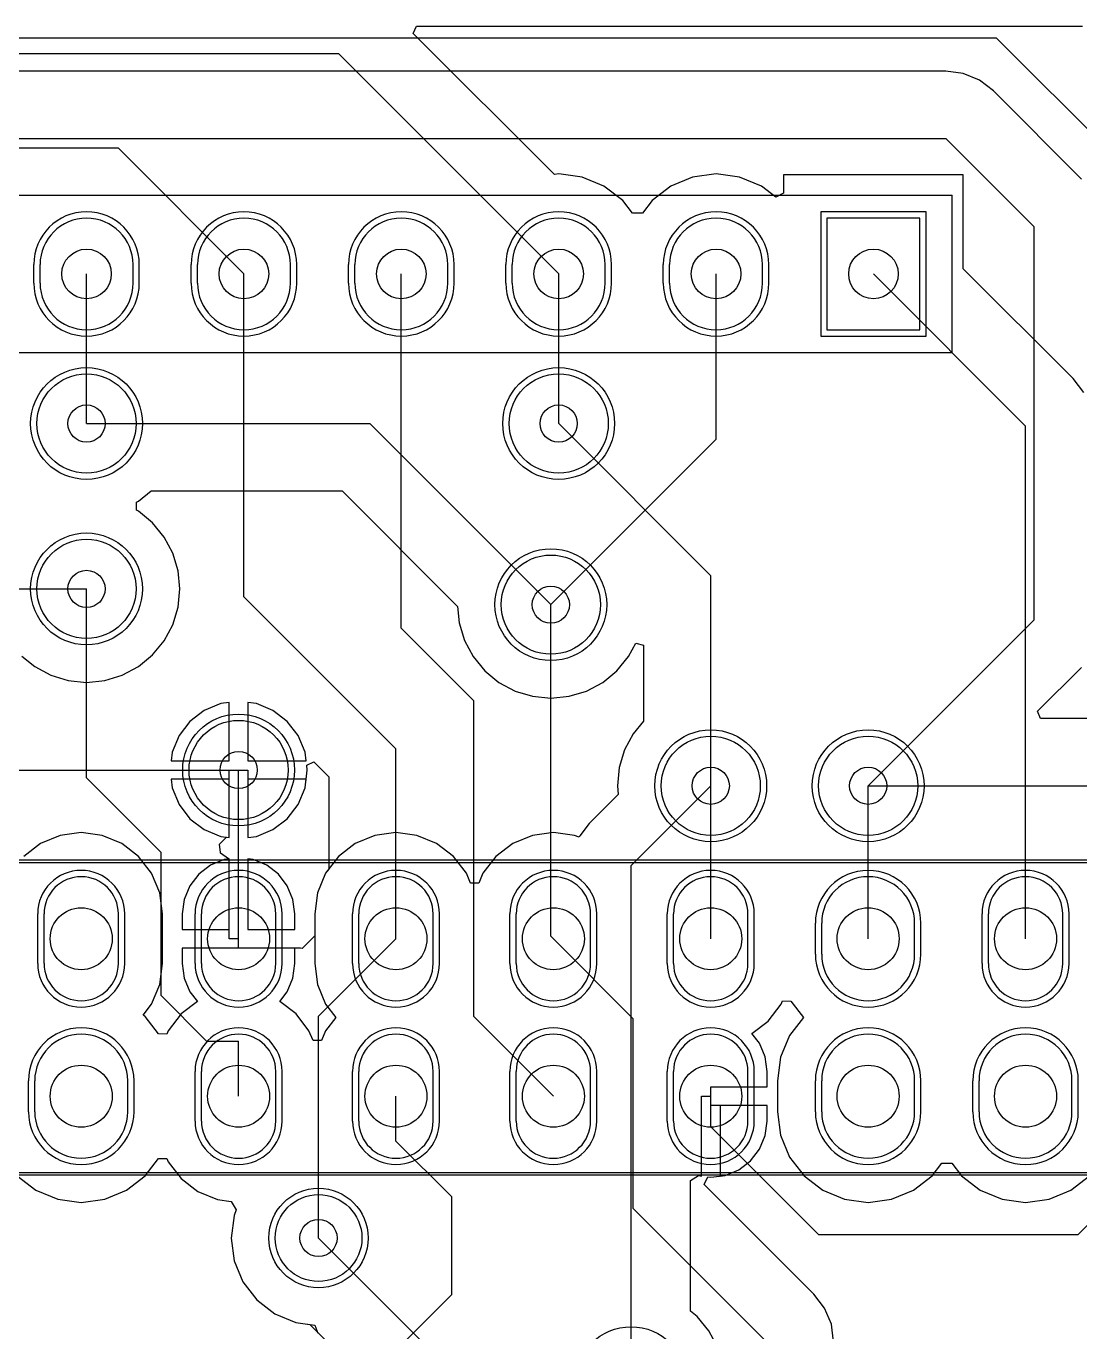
# Model space of a CAD drawing. Header units: millimetres. Extents: x 60.7 to 146.2, y 31.8 to 124.2.
# Drawn here: x 104.18 to 121.19, y 87.08 to 108.14 of the extents above; entities that cross this region are included whole.
import ezdxf

# ---------------------------------------------------------------- set-up
doc = ezdxf.new("R2010")
doc.units = ezdxf.units.MM
for name, color, linetype in [('BottomLayer', 5, 'Continuous'), ('BottomSolder', 6, 'Continuous'), ('Mechanical7', 56, 'Continuous'), ('MultiLayer', 9, 'Continuous'), ('PadHoleLayer', 156, 'Continuous'), ('TopLayer', 1, 'Continuous'), ('TopOverlay', 2, 'Continuous'), ('TopSolder', 216, 'Continuous'), ('ViaHoleLayer', 16, 'Continuous')]:
    doc.layers.add(name, color=color, linetype=linetype)

msp = doc.modelspace()

# ---------------------------------------------------------------- linework, layer by layer
at = {"layer": 'BottomLayer'}
for p, q in [((110.43, 108.019), (110.479, 108.137)), ((110.479, 108.137), (121.228, 108.137)), ((112.706, 105.743), (110.43, 108.019)), ((101.092, 107.696), (109.22, 107.696)), ((109.22, 107.696), (112.776, 104.14)), ((102.108, 106.172), (105.664, 106.172)), ((105.664, 106.172), (107.696, 104.14)), ((112.776, 105.753), (112.706, 105.743)), ((113.155, 105.703), (112.776, 105.753)), ((115.316, 105.753), (114.937, 105.703)), ((115.695, 105.703), (115.316, 105.753)), ((119.306, 105.74), (116.406, 105.74)), ((116.406, 105.74), (116.406, 105.441)), ((119.306, 104.223), (119.306, 105.74)), ((113.507, 105.557), (113.155, 105.703)), ((113.81, 105.324), (113.507, 105.557)), ((114.585, 105.557), (114.282, 105.324)), ((114.937, 105.703), (114.585, 105.557)), ((116.047, 105.557), (115.695, 105.703)), ((116.279, 105.379), (116.047, 105.557)), ((113.966, 105.121), (113.81, 105.324)), ((114.282, 105.324), (114.126, 105.121)), ((116.406, 105.441), (116.279, 105.379)), ((114.126, 105.121), (113.966, 105.121)), ((118.606, 105.04), (117.106, 105.04)), ((117.106, 105.04), (117.106, 103.24)), ((118.606, 103.24), (118.606, 105.04)), ((104.406, 103.99), (104.406, 104.29)), ((105.906, 103.99), (105.906, 104.29)), ((106.946, 103.99), (106.946, 104.29)), ((108.446, 103.99), (108.446, 104.29)), ((109.486, 103.99), (109.486, 104.29)), ((110.986, 103.99), (110.986, 104.29)), ((112.026, 103.99), (112.026, 104.29)), ((113.526, 103.99), (113.526, 104.29)), ((114.566, 103.99), (114.566, 104.29)), ((116.066, 103.99), (116.066, 104.29)), ((105.156, 101.727), (105.156, 104.14)), ((107.696, 98.933), (107.696, 104.14)), ((110.236, 98.425), (110.236, 104.14)), ((112.776, 101.727), (112.776, 104.14)), ((115.316, 101.473), (115.316, 104.14)), ((117.856, 104.14), (120.31, 101.686)), ((121.077, 102.453), (119.306, 104.223)), ((117.106, 103.24), (118.606, 103.24)), ((121.249, 102.228), (121.077, 102.453)), ((120.31, 93.418), (120.31, 101.686)), ((112.649, 98.806), (115.316, 101.473)), ((105.156, 96.012), (105.156, 99.06)), ((107.696, 98.933), (110.15, 96.479)), ((112.649, 93.459), (112.649, 98.806)), ((110.236, 98.425), (111.404, 97.257)), ((111.404, 92.164), (111.404, 97.257)), ((110.15, 93.418), (110.15, 96.479)), ((108.709, 96.216), (108.823, 96.272)), ((108.823, 96.272), (109.066, 96.03)), ((107.46, 95.049), (107.46, 96.139)), ((107.46, 96.139), (107.76, 96.139)), ((107.61, 93.418), (107.61, 96.139)), ((107.76, 96.139), (107.76, 95.049)), ((108.682, 95.852), (108.719, 96.139)), ((108.719, 96.139), (108.709, 96.216)), ((105.156, 96.012), (106.36, 94.808)), ((108.571, 95.584), (108.682, 95.852)), ((109.066, 96.03), (109.066, 94.54)), ((115.23, 93.418), (115.23, 95.885)), ((117.77, 93.418), (117.77, 95.885)), ((108.395, 95.354), (108.571, 95.584)), ((108.165, 95.178), (108.395, 95.354)), ((107.3, 94.945), (107.414, 95.055)), ((107.414, 95.055), (107.46, 95.049)), ((107.76, 95.049), (107.897, 95.067)), ((107.897, 95.067), (108.165, 95.178)), ((106.36, 92.5), (106.36, 94.808)), ((107.318, 94.808), (107.3, 94.945)), ((107.318, 94.798), (107.318, 94.808)), ((107.445, 94.704), (107.318, 94.798)), ((107.46, 94.706), (107.445, 94.704)), ((107.46, 93.418), (107.46, 94.706)), ((107.845, 94.695), (107.76, 94.706)), ((107.76, 94.706), (107.76, 93.568)), ((108.064, 94.604), (107.845, 94.695)), ((108.252, 94.46), (108.064, 94.604)), ((108.396, 94.272), (108.252, 94.46)), ((109.014, 94.474), (108.883, 94.157)), ((109.066, 94.54), (109.014, 94.474)), ((108.487, 94.053), (108.396, 94.272)), ((108.883, 94.157), (108.839, 93.818)), ((108.518, 93.818), (108.487, 94.053)), ((104.47, 93.018), (104.47, 93.818)), ((105.67, 93.018), (105.67, 93.818)), ((107.01, 93.018), (107.01, 93.818)), ((108.21, 93.018), (108.21, 93.818)), ((108.518, 93.568), (108.518, 93.818)), ((108.839, 93.818), (108.839, 93.462)), ((109.55, 93.018), (109.55, 93.818)), ((110.75, 93.018), (110.75, 93.818)), ((112.09, 93.018), (112.09, 93.818)), ((113.29, 93.018), (113.29, 93.818)), ((114.63, 93.018), (114.63, 93.818)), ((115.83, 93.018), (115.83, 93.818)), ((119.71, 93.018), (119.71, 93.818)), ((120.91, 93.018), (120.91, 93.818)), ((107.76, 93.568), (108.518, 93.568)), ((117.02, 93.168), (117.02, 93.668)), ((118.52, 93.168), (118.52, 93.668)), ((107.61, 93.418), (107.46, 93.418)), ((107.61, 93.268), (107.61, 93.418)), ((108.839, 93.462), (108.635, 93.258)), ((108.9, 92.168), (110.15, 93.418)), ((112.649, 93.459), (112.69, 93.418)), ((112.69, 93.418), (113.98, 92.128)), ((108.611, 93.268), (107.61, 93.268)), ((108.635, 93.258), (108.611, 93.268)), ((106.36, 92.5), (107.092, 91.768)), ((116.157, 92.091), (116.366, 92.362)), ((116.366, 92.362), (116.388, 92.416)), ((116.388, 92.416), (116.523, 92.411)), ((116.523, 92.411), (116.725, 92.148)), ((108.9, 88.591), (108.9, 92.168)), ((111.404, 92.164), (112.69, 90.878)), ((113.98, 89.068), (113.98, 92.128)), ((115.895, 91.89), (116.157, 92.091)), ((116.725, 92.148), (116.503, 91.859)), ((116.016, 91.732), (115.895, 91.89)), ((116.503, 91.859), (116.357, 91.507)), ((107.092, 91.768), (107.61, 91.768)), ((107.61, 90.878), (107.61, 91.768)), ((116.107, 91.513), (116.016, 91.732)), ((116.138, 91.278), (116.107, 91.513)), ((116.357, 91.507), (116.307, 91.128)), ((107.01, 90.478), (107.01, 91.278)), ((108.21, 90.478), (108.21, 91.278)), ((109.55, 90.478), (109.55, 91.278)), ((110.75, 90.478), (110.75, 91.278)), ((112.09, 90.478), (112.09, 91.278)), ((113.29, 90.478), (113.29, 91.278)), ((114.63, 90.478), (114.63, 91.278)), ((115.83, 90.478), (115.83, 91.278)), ((116.138, 91.028), (116.138, 91.278)), ((104.32, 90.628), (104.32, 91.128)), ((105.82, 90.628), (105.82, 91.128)), ((115.23, 90.728), (115.23, 91.028)), ((115.23, 91.028), (116.138, 91.028)), ((116.307, 91.128), (116.307, 90.628)), ((117.02, 90.628), (117.02, 91.128)), ((118.52, 90.628), (118.52, 91.128)), ((119.56, 90.628), (119.56, 91.128)), ((121.06, 90.628), (121.06, 91.128)), ((110.15, 90.154), (110.15, 90.878)), ((115.23, 90.383), (115.23, 90.878)), ((116.138, 90.728), (115.23, 90.728)), ((116.138, 90.478), (116.138, 90.728)), ((116.307, 90.628), (116.357, 90.249)), ((115.23, 90.383), (116.967, 88.646)), ((116.107, 90.243), (116.138, 90.478)), ((110.15, 90.154), (111.049, 89.256)), ((116.016, 90.024), (116.107, 90.243)), ((116.357, 90.249), (116.503, 89.897)), ((121.158, 88.646), (122.85, 90.338)), ((115.872, 89.836), (116.016, 90.024)), ((106.104, 89.594), (106.317, 89.871)), ((106.317, 89.871), (106.452, 89.876)), ((106.452, 89.876), (106.474, 89.822)), ((106.474, 89.822), (106.683, 89.551)), ((115.684, 89.692), (115.872, 89.836)), ((116.503, 89.897), (116.736, 89.594)), ((118.804, 89.594), (118.96, 89.797)), ((118.96, 89.797), (119.12, 89.797)), ((119.12, 89.797), (119.276, 89.594)), ((104.036, 89.594), (104.339, 89.361)), ((105.801, 89.361), (106.104, 89.594)), ((106.683, 89.551), (106.954, 89.342)), ((115.125, 89.456), (115.184, 89.576)), ((115.184, 89.576), (115.23, 89.57)), ((115.23, 89.57), (115.465, 89.601)), ((115.465, 89.601), (115.684, 89.692)), ((116.736, 89.594), (117.039, 89.361)), ((118.501, 89.361), (118.804, 89.594)), ((119.276, 89.594), (119.579, 89.361)), ((121.041, 89.361), (121.344, 89.594)), ((104.339, 89.361), (104.691, 89.215)), ((105.449, 89.215), (105.801, 89.361)), ((106.954, 89.342), (107.271, 89.211)), ((116.895, 87.686), (115.125, 89.456)), ((117.039, 89.361), (117.391, 89.215)), ((118.149, 89.215), (118.501, 89.361)), ((119.579, 89.361), (119.931, 89.215)), ((120.689, 89.215), (121.041, 89.361)), ((104.691, 89.215), (105.07, 89.165)), ((105.07, 89.165), (105.449, 89.215)), ((107.271, 89.211), (107.492, 89.182)), ((107.492, 89.182), (107.572, 89.044)), ((111.049, 87.681), (111.049, 89.256)), ((117.391, 89.215), (117.77, 89.165)), ((117.77, 89.165), (118.149, 89.215)), ((119.931, 89.215), (120.31, 89.165)), ((120.31, 89.165), (120.689, 89.215)), ((107.536, 88.956), (107.488, 88.591)), ((107.572, 89.044), (107.536, 88.956)), ((113.98, 89.068), (116.129, 86.919)), ((107.488, 88.591), (107.536, 88.225)), ((116.967, 88.646), (121.158, 88.646)), ((107.536, 88.225), (107.677, 87.885)), ((107.677, 87.885), (107.902, 87.592)), ((109.068, 85.7), (111.049, 87.681)), ((117.068, 87.461), (116.895, 87.686)), ((107.902, 87.592), (108.194, 87.368)), ((117.176, 87.199), (117.068, 87.461)), ((108.194, 87.368), (108.535, 87.227)), ((108.535, 87.227), (108.841, 87.186)), ((117.213, 86.919), (117.176, 87.199)), ((108.841, 87.186), (108.889, 87.054))]:
    msp.add_line(p, q, dxfattribs=at)
for centre, radius in [((105.156, 101.727), 0.8), ((112.776, 101.727), 0.8), ((105.156, 99.06), 0.8), ((112.649, 98.806), 0.8), ((107.61, 96.139), 0.8), ((115.23, 95.885), 0.8), ((117.77, 95.885), 0.8), ((108.9, 88.591), 0.7)]:
    msp.add_circle(centre, radius, dxfattribs=at)
for centre, radius, start, end in [((105.156, 104.29), 0.75, 0, 180), ((107.696, 104.29), 0.75, 0, 180), ((110.236, 104.29), 0.75, 0, 180), ((112.776, 104.29), 0.75, 0, 180), ((115.316, 104.29), 0.75, 0, 180), ((105.156, 103.99), 0.75, 180, 0), ((107.696, 103.99), 0.75, 180, 0), ((110.236, 103.99), 0.75, 180, 0), ((112.776, 103.99), 0.75, 180, 0), ((115.316, 103.99), 0.75, 180, 0), ((105.07, 93.818), 0.6, 0, 180), ((107.61, 93.818), 0.6, 0, 180), ((110.15, 93.818), 0.6, 0, 180), ((112.69, 93.818), 0.6, 0, 180), ((115.23, 93.818), 0.6, 0, 180), ((117.77, 93.668), 0.75, 0, 180), ((120.31, 93.818), 0.6, 0, 180), ((117.77, 93.168), 0.75, 180, 0), ((105.07, 93.018), 0.6, 180, 0), ((107.61, 93.018), 0.6, 180, 0), ((110.15, 93.018), 0.6, 180, 0), ((112.69, 93.018), 0.6, 180, 0), ((115.23, 93.018), 0.6, 180, 0), ((120.31, 93.018), 0.6, 180, 0), ((105.07, 91.128), 0.75, 0, 180), ((107.61, 91.278), 0.6, 0, 180), ((110.15, 91.278), 0.6, 0, 180), ((112.69, 91.278), 0.6, 0, 180), ((115.23, 91.278), 0.6, 0, 180), ((117.77, 91.128), 0.75, 0, 180), ((120.31, 91.128), 0.75, 0, 180), ((105.07, 90.628), 0.75, 180, 0), ((117.77, 90.628), 0.75, 180, 0), ((120.31, 90.628), 0.75, 180, 0), ((107.61, 90.478), 0.6, 180, 0), ((110.15, 90.478), 0.6, 180, 0), ((112.69, 90.478), 0.6, 180, 0), ((115.23, 90.478), 0.6, 180, 0)]:
    msp.add_arc(centre, radius, start, end, dxfattribs=at)
at = {"layer": 'BottomSolder'}
for p, q in [((118.708, 105.142), (117.004, 105.142)), ((117.004, 105.142), (117.004, 103.138)), ((118.708, 103.138), (118.708, 105.142)), ((104.304, 103.99), (104.304, 104.29)), ((106.008, 103.99), (106.008, 104.29)), ((106.844, 103.99), (106.844, 104.29)), ((108.548, 103.99), (108.548, 104.29)), ((109.384, 103.99), (109.384, 104.29)), ((111.088, 103.99), (111.088, 104.29)), ((111.924, 103.99), (111.924, 104.29)), ((113.628, 103.99), (113.628, 104.29)), ((114.464, 103.99), (114.464, 104.29)), ((116.168, 103.99), (116.168, 104.29)), ((117.004, 103.138), (118.708, 103.138)), ((104.368, 93.018), (104.368, 93.818)), ((105.772, 93.018), (105.772, 93.818)), ((106.908, 93.018), (106.908, 93.818)), ((108.312, 93.018), (108.312, 93.818)), ((109.448, 93.018), (109.448, 93.818)), ((110.852, 93.018), (110.852, 93.818)), ((111.988, 93.018), (111.988, 93.818)), ((113.392, 93.018), (113.392, 93.818)), ((114.528, 93.018), (114.528, 93.818)), ((115.932, 93.018), (115.932, 93.818)), ((119.608, 93.018), (119.608, 93.818)), ((121.012, 93.018), (121.012, 93.818)), ((116.918, 93.168), (116.918, 93.668)), ((118.622, 93.168), (118.622, 93.668)), ((106.908, 90.478), (106.908, 91.278)), ((108.312, 90.478), (108.312, 91.278)), ((109.448, 90.478), (109.448, 91.278)), ((110.852, 90.478), (110.852, 91.278)), ((111.988, 90.478), (111.988, 91.278)), ((113.392, 90.478), (113.392, 91.278)), ((114.528, 90.478), (114.528, 91.278)), ((115.932, 90.478), (115.932, 91.278)), ((104.218, 90.628), (104.218, 91.128)), ((105.922, 90.628), (105.922, 91.128)), ((116.918, 90.628), (116.918, 91.128)), ((118.622, 90.628), (118.622, 91.128)), ((119.458, 90.628), (119.458, 91.128)), ((121.162, 90.628), (121.162, 91.128))]:
    msp.add_line(p, q, dxfattribs=at)
for centre, radius in [((105.156, 101.727), 0.902), ((112.776, 101.727), 0.902), ((105.156, 99.06), 0.902), ((112.649, 98.806), 0.902), ((107.61, 96.139), 0.902), ((115.23, 95.885), 0.902), ((117.77, 95.885), 0.902), ((108.9, 88.591), 0.802), ((113.944, 86.258), 0.902)]:
    msp.add_circle(centre, radius, dxfattribs=at)
for centre, radius, start, end in [((105.156, 104.29), 0.852, 0, 180), ((107.696, 104.29), 0.852, 0, 180), ((110.236, 104.29), 0.852, 0, 180), ((112.776, 104.29), 0.852, 0, 180), ((115.316, 104.29), 0.852, 0, 180), ((105.156, 103.99), 0.852, 180, 0), ((107.696, 103.99), 0.852, 180, 0), ((110.236, 103.99), 0.852, 180, 0), ((112.776, 103.99), 0.852, 180, 0), ((115.316, 103.99), 0.852, 180, 0), ((105.07, 93.818), 0.702, 0, 180), ((107.61, 93.818), 0.702, 0, 180), ((110.15, 93.818), 0.702, 0, 180), ((112.69, 93.818), 0.702, 0, 180), ((115.23, 93.818), 0.702, 0, 180), ((117.77, 93.668), 0.852, 0, 180), ((120.31, 93.818), 0.702, 0, 180), ((117.77, 93.168), 0.852, 180, 0), ((105.07, 93.018), 0.702, 180, 0), ((107.61, 93.018), 0.702, 180, 0), ((110.15, 93.018), 0.702, 180, 0), ((112.69, 93.018), 0.702, 180, 0), ((115.23, 93.018), 0.702, 180, 0), ((120.31, 93.018), 0.702, 180, 0), ((105.07, 91.128), 0.852, 0, 180), ((107.61, 91.278), 0.702, 0, 180), ((110.15, 91.278), 0.702, 0, 180), ((112.69, 91.278), 0.702, 0, 180), ((115.23, 91.278), 0.702, 0, 180), ((117.77, 91.128), 0.852, 0, 180), ((120.31, 91.128), 0.852, 0, 180), ((105.07, 90.628), 0.852, 180, 0), ((117.77, 90.628), 0.852, 180, 0), ((120.31, 90.628), 0.852, 180, 0), ((107.61, 90.478), 0.702, 180, 0), ((110.15, 90.478), 0.702, 180, 0), ((112.69, 90.478), 0.702, 180, 0), ((115.23, 90.478), 0.702, 180, 0)]:
    msp.add_arc(centre, radius, start, end, dxfattribs=at)
at = {"layer": 'Mechanical7'}
for p, q in [((88.61, 94.648), (139.31, 94.648)), ((88.61, 89.648), (139.31, 89.648))]:
    msp.add_line(p, q, dxfattribs=at)
at = {"layer": 'MultiLayer'}
for p, q in [((118.606, 105.04), (117.106, 105.04)), ((117.106, 105.04), (117.106, 103.24)), ((118.606, 103.24), (118.606, 105.04)), ((104.406, 103.99), (104.406, 104.29)), ((105.906, 103.99), (105.906, 104.29)), ((106.946, 103.99), (106.946, 104.29)), ((108.446, 103.99), (108.446, 104.29)), ((109.486, 103.99), (109.486, 104.29)), ((110.986, 103.99), (110.986, 104.29)), ((112.026, 103.99), (112.026, 104.29)), ((113.526, 103.99), (113.526, 104.29)), ((114.566, 103.99), (114.566, 104.29)), ((116.066, 103.99), (116.066, 104.29)), ((117.106, 103.24), (118.606, 103.24)), ((104.47, 93.018), (104.47, 93.818)), ((105.67, 93.018), (105.67, 93.818)), ((107.01, 93.018), (107.01, 93.818)), ((108.21, 93.018), (108.21, 93.818)), ((109.55, 93.018), (109.55, 93.818)), ((110.75, 93.018), (110.75, 93.818)), ((112.09, 93.018), (112.09, 93.818)), ((113.29, 93.018), (113.29, 93.818)), ((114.63, 93.018), (114.63, 93.818)), ((115.83, 93.018), (115.83, 93.818)), ((119.71, 93.018), (119.71, 93.818)), ((120.91, 93.018), (120.91, 93.818)), ((117.02, 93.168), (117.02, 93.668)), ((118.52, 93.168), (118.52, 93.668)), ((107.01, 90.478), (107.01, 91.278)), ((108.21, 90.478), (108.21, 91.278)), ((109.55, 90.478), (109.55, 91.278)), ((110.75, 90.478), (110.75, 91.278)), ((112.09, 90.478), (112.09, 91.278)), ((113.29, 90.478), (113.29, 91.278)), ((114.63, 90.478), (114.63, 91.278)), ((115.83, 90.478), (115.83, 91.278)), ((104.32, 90.628), (104.32, 91.128)), ((105.82, 90.628), (105.82, 91.128)), ((117.02, 90.628), (117.02, 91.128)), ((118.52, 90.628), (118.52, 91.128)), ((119.56, 90.628), (119.56, 91.128)), ((121.06, 90.628), (121.06, 91.128))]:
    msp.add_line(p, q, dxfattribs=at)
for centre, radius in [((105.156, 101.727), 0.8), ((112.776, 101.727), 0.8), ((105.156, 99.06), 0.8), ((112.649, 98.806), 0.8), ((107.61, 96.139), 0.8), ((115.23, 95.885), 0.8), ((117.77, 95.885), 0.8), ((108.9, 88.591), 0.7)]:
    msp.add_circle(centre, radius, dxfattribs=at)
for centre, radius, start, end in [((105.156, 104.29), 0.75, 0, 180), ((107.696, 104.29), 0.75, 0, 180), ((110.236, 104.29), 0.75, 0, 180), ((112.776, 104.29), 0.75, 0, 180), ((115.316, 104.29), 0.75, 0, 180), ((105.156, 103.99), 0.75, 180, 0), ((107.696, 103.99), 0.75, 180, 0), ((110.236, 103.99), 0.75, 180, 0), ((112.776, 103.99), 0.75, 180, 0), ((115.316, 103.99), 0.75, 180, 0), ((105.07, 93.818), 0.6, 0, 180), ((107.61, 93.818), 0.6, 0, 180), ((110.15, 93.818), 0.6, 0, 180), ((112.69, 93.818), 0.6, 0, 180), ((115.23, 93.818), 0.6, 0, 180), ((117.77, 93.668), 0.75, 0, 180), ((120.31, 93.818), 0.6, 0, 180), ((117.77, 93.168), 0.75, 180, 0), ((105.07, 93.018), 0.6, 180, 0), ((107.61, 93.018), 0.6, 180, 0), ((110.15, 93.018), 0.6, 180, 0), ((112.69, 93.018), 0.6, 180, 0), ((115.23, 93.018), 0.6, 180, 0), ((120.31, 93.018), 0.6, 180, 0), ((105.07, 91.128), 0.75, 0, 180), ((107.61, 91.278), 0.6, 0, 180), ((110.15, 91.278), 0.6, 0, 180), ((112.69, 91.278), 0.6, 0, 180), ((115.23, 91.278), 0.6, 0, 180), ((117.77, 91.128), 0.75, 0, 180), ((120.31, 91.128), 0.75, 0, 180), ((105.07, 90.628), 0.75, 180, 0), ((117.77, 90.628), 0.75, 180, 0), ((120.31, 90.628), 0.75, 180, 0), ((107.61, 90.478), 0.6, 180, 0), ((110.15, 90.478), 0.6, 180, 0), ((112.69, 90.478), 0.6, 180, 0), ((115.23, 90.478), 0.6, 180, 0)]:
    msp.add_arc(centre, radius, start, end, dxfattribs=at)
at = {"layer": 'PadHoleLayer'}
for centre, radius in [((105.156, 104.14), 0.4), ((107.696, 104.14), 0.4), ((110.236, 104.14), 0.4), ((112.776, 104.14), 0.4), ((115.316, 104.14), 0.4), ((117.856, 104.14), 0.4), ((105.07, 93.418), 0.5), ((107.61, 93.418), 0.5), ((110.15, 93.418), 0.5), ((112.69, 93.418), 0.5), ((115.23, 93.418), 0.5), ((117.77, 93.418), 0.5), ((120.31, 93.418), 0.5), ((105.07, 90.878), 0.5), ((107.61, 90.878), 0.5), ((110.15, 90.878), 0.5), ((112.69, 90.878), 0.5), ((115.23, 90.878), 0.5), ((117.77, 90.878), 0.5), ((120.31, 90.878), 0.5)]:
    msp.add_circle(centre, radius, dxfattribs=at)
at = {"layer": 'TopLayer'}
for p, q in [((87.427, 107.95), (119.837, 107.95)), ((119.837, 107.95), (123.952, 103.835)), ((119.024, 107.409), (88.508, 107.409)), ((119.305, 107.372), (119.024, 107.409)), ((119.567, 107.263), (119.305, 107.372)), ((119.791, 107.091), (119.567, 107.263)), ((121.213, 105.669), (119.791, 107.091)), ((85.496, 106.324), (119.024, 106.324)), ((119.024, 106.324), (120.447, 104.902)), ((118.606, 105.04), (117.106, 105.04)), ((117.106, 105.04), (117.106, 103.24)), ((118.606, 103.24), (118.606, 105.04)), ((120.447, 98.562), (120.447, 104.902)), ((104.406, 103.99), (104.406, 104.29)), ((105.906, 103.99), (105.906, 104.29)), ((106.946, 103.99), (106.946, 104.29)), ((108.446, 103.99), (108.446, 104.29)), ((109.486, 103.99), (109.486, 104.29)), ((110.986, 103.99), (110.986, 104.29)), ((112.026, 103.99), (112.026, 104.29)), ((113.526, 103.99), (113.526, 104.29)), ((114.566, 103.99), (114.566, 104.29)), ((116.066, 103.99), (116.066, 104.29)), ((117.106, 103.24), (118.606, 103.24)), ((105.156, 101.727), (109.728, 101.727)), ((109.728, 101.727), (112.649, 98.806)), ((112.776, 101.727), (115.23, 99.273)), ((105.962, 100.457), (105.993, 100.474)), ((105.962, 100.33), (105.962, 100.457)), ((105.993, 100.474), (106.199, 100.643)), ((106.199, 100.643), (109.279, 100.643)), ((109.279, 100.643), (111.145, 98.777)), ((105.993, 100.313), (105.962, 100.33)), ((106.222, 100.126), (105.993, 100.313)), ((106.409, 99.897), (106.222, 100.126)), ((106.549, 99.637), (106.409, 99.897)), ((106.634, 99.354), (106.549, 99.637)), ((106.663, 99.06), (106.634, 99.354)), ((115.23, 95.885), (115.23, 99.273)), ((92.71, 99.06), (105.156, 99.06)), ((106.634, 98.766), (106.663, 99.06)), ((111.145, 98.777), (111.171, 98.512)), ((106.549, 98.483), (106.634, 98.766)), ((117.77, 95.885), (120.447, 98.562)), ((106.409, 98.223), (106.549, 98.483)), ((111.171, 98.512), (111.256, 98.229)), ((106.222, 97.994), (106.409, 98.223)), ((111.256, 98.229), (111.396, 97.969)), ((113.902, 97.969), (114.019, 98.187)), ((114.019, 98.187), (114.146, 98.155)), ((114.146, 98.155), (114.146, 96.928)), ((104.113, 97.976), (104.319, 97.807)), ((105.993, 97.807), (106.222, 97.994)), ((111.396, 97.969), (111.583, 97.74)), ((113.715, 97.74), (113.902, 97.969)), ((104.319, 97.807), (104.579, 97.667)), ((105.733, 97.667), (105.993, 97.807)), ((111.583, 97.74), (111.812, 97.553)), ((113.486, 97.553), (113.715, 97.74)), ((120.505, 97.087), (121.213, 97.795)), ((104.579, 97.667), (104.862, 97.582)), ((104.862, 97.582), (105.156, 97.553)), ((105.156, 97.553), (105.45, 97.582)), ((105.45, 97.582), (105.733, 97.667)), ((111.812, 97.553), (112.072, 97.413)), ((113.226, 97.413), (113.486, 97.553)), ((112.072, 97.413), (112.355, 97.328)), ((112.355, 97.328), (112.649, 97.299)), ((112.649, 97.299), (112.943, 97.328)), ((112.943, 97.328), (113.226, 97.413)), ((107.055, 97.1), (106.825, 96.924)), ((107.323, 97.211), (107.055, 97.1)), ((107.46, 97.229), (107.323, 97.211)), ((107.46, 96.289), (107.46, 97.229)), ((107.897, 97.211), (107.76, 97.229)), ((107.76, 97.229), (107.76, 96.289)), ((108.165, 97.1), (107.897, 97.211)), ((108.395, 96.924), (108.165, 97.1)), ((120.554, 96.969), (120.505, 97.087)), ((106.825, 96.924), (106.649, 96.694)), ((108.571, 96.694), (108.395, 96.924)), ((114.146, 96.928), (113.977, 96.722)), ((137.047, 96.969), (120.554, 96.969)), ((106.649, 96.694), (106.538, 96.426)), ((108.682, 96.426), (108.571, 96.694)), ((113.977, 96.722), (113.837, 96.462)), ((113.837, 96.462), (113.752, 96.179)), ((106.538, 96.426), (106.52, 96.289)), ((106.52, 96.289), (107.46, 96.289)), ((107.76, 96.289), (108.7, 96.289)), ((108.7, 96.289), (108.682, 96.426)), ((92.964, 96.139), (107.61, 96.139)), ((113.752, 96.179), (113.723, 95.885)), ((107.46, 95.989), (106.52, 95.989)), ((106.52, 95.989), (106.538, 95.852)), ((106.538, 95.852), (106.649, 95.584)), ((107.46, 95.049), (107.46, 95.989)), ((108.7, 95.989), (107.76, 95.989)), ((107.76, 95.989), (107.76, 95.049)), ((108.571, 95.584), (108.682, 95.852)), ((108.682, 95.852), (108.7, 95.989)), ((113.723, 95.885), (113.736, 95.746)), ((113.944, 94.599), (115.23, 95.885)), ((117.77, 95.885), (138.09, 95.885)), ((113.736, 95.746), (113.267, 95.277)), ((106.649, 95.584), (106.825, 95.354)), ((108.395, 95.354), (108.571, 95.584)), ((106.825, 95.354), (107.055, 95.178)), ((108.165, 95.178), (108.395, 95.354)), ((113.267, 95.277), (113.115, 95.078)), ((104.731, 95.085), (104.414, 94.954)), ((105.07, 95.129), (104.731, 95.085)), ((105.409, 95.085), (105.07, 95.129)), ((105.726, 94.954), (105.409, 95.085)), ((107.055, 95.178), (107.323, 95.067)), ((107.323, 95.067), (107.46, 95.049)), ((107.76, 95.049), (107.897, 95.067)), ((107.897, 95.067), (108.165, 95.178)), ((109.811, 95.085), (109.494, 94.954)), ((110.15, 95.129), (109.811, 95.085)), ((110.489, 95.085), (110.15, 95.129)), ((110.806, 94.954), (110.489, 95.085)), ((112.351, 95.085), (112.034, 94.954)), ((112.69, 95.129), (112.351, 95.085)), ((113.029, 95.085), (112.69, 95.129)), ((113.104, 95.054), (113.029, 95.085)), ((113.115, 95.078), (113.104, 95.054)), ((104.414, 94.954), (104.143, 94.745)), ((105.997, 94.745), (105.726, 94.954)), ((109.494, 94.954), (109.223, 94.745)), ((111.077, 94.745), (110.806, 94.954)), ((112.034, 94.954), (111.763, 94.745)), ((106.206, 94.474), (105.997, 94.745)), ((107.156, 94.604), (106.968, 94.46)), ((107.375, 94.695), (107.156, 94.604)), ((107.46, 94.706), (107.375, 94.695)), ((107.46, 93.568), (107.46, 94.706)), ((107.845, 94.695), (107.76, 94.706)), ((107.76, 94.706), (107.76, 93.568)), ((108.064, 94.604), (107.845, 94.695)), ((108.252, 94.46), (108.064, 94.604)), ((109.223, 94.745), (109.014, 94.474)), ((111.286, 94.474), (111.077, 94.745)), ((111.763, 94.745), (111.554, 94.474)), ((113.944, 86.258), (113.944, 94.599)), ((106.337, 94.157), (106.206, 94.474)), ((106.968, 94.46), (106.824, 94.272)), ((108.396, 94.272), (108.252, 94.46)), ((109.014, 94.474), (108.883, 94.157)), ((111.351, 94.315), (111.286, 94.474)), ((111.554, 94.474), (111.489, 94.315)), ((106.381, 93.818), (106.337, 94.157)), ((106.824, 94.272), (106.733, 94.053)), ((108.487, 94.053), (108.396, 94.272)), ((108.883, 94.157), (108.839, 93.818)), ((111.489, 94.315), (111.351, 94.315)), ((106.733, 94.053), (106.702, 93.818)), ((108.518, 93.818), (108.487, 94.053)), ((104.47, 93.018), (104.47, 93.818)), ((105.67, 93.018), (105.67, 93.818)), ((106.381, 93.018), (106.381, 93.818)), ((106.702, 93.818), (106.702, 93.568)), ((107.01, 93.018), (107.01, 93.818)), ((108.21, 93.018), (108.21, 93.818)), ((108.518, 93.568), (108.518, 93.818)), ((108.839, 93.818), (108.839, 93.018)), ((109.55, 93.018), (109.55, 93.818)), ((110.75, 93.018), (110.75, 93.818)), ((112.09, 93.018), (112.09, 93.818)), ((113.29, 93.018), (113.29, 93.818)), ((114.63, 93.018), (114.63, 93.818)), ((115.83, 93.018), (115.83, 93.818)), ((119.71, 93.018), (119.71, 93.818)), ((120.91, 93.018), (120.91, 93.818)), ((106.702, 93.568), (107.46, 93.568)), ((107.76, 93.568), (108.518, 93.568)), ((117.02, 93.168), (117.02, 93.668)), ((118.52, 93.168), (118.52, 93.668)), ((107.61, 93.268), (106.702, 93.268)), ((106.702, 93.268), (106.702, 93.018)), ((108.518, 93.268), (107.61, 93.268)), ((108.518, 93.018), (108.518, 93.268)), ((106.337, 92.679), (106.381, 93.018)), ((106.702, 93.018), (106.733, 92.783)), ((108.487, 92.783), (108.518, 93.018)), ((108.839, 93.018), (108.883, 92.679)), ((106.206, 92.362), (106.337, 92.679)), ((106.733, 92.783), (106.824, 92.564)), ((108.396, 92.564), (108.487, 92.783)), ((108.883, 92.679), (109.014, 92.362)), ((106.824, 92.564), (106.945, 92.406)), ((108.275, 92.406), (108.396, 92.564)), ((106.071, 92.187), (106.206, 92.362)), ((106.945, 92.406), (106.683, 92.205)), ((108.537, 92.205), (108.275, 92.406)), ((109.014, 92.362), (109.179, 92.148)), ((116.157, 92.091), (116.366, 92.362)), ((116.366, 92.362), (116.388, 92.416)), ((116.388, 92.416), (116.523, 92.411)), ((116.523, 92.411), (116.725, 92.148)), ((106.104, 92.162), (106.071, 92.187)), ((106.317, 91.885), (106.104, 92.162)), ((106.683, 92.205), (106.474, 91.934)), ((108.746, 91.934), (108.537, 92.205)), ((109.179, 92.148), (109.014, 91.934)), ((115.895, 91.89), (116.157, 92.091)), ((116.725, 92.148), (116.503, 91.859)), ((106.452, 91.88), (106.317, 91.885)), ((106.474, 91.934), (106.452, 91.88)), ((108.811, 91.775), (108.746, 91.934)), ((109.014, 91.934), (108.949, 91.775)), ((116.016, 91.732), (115.895, 91.89)), ((116.503, 91.859), (116.357, 91.507)), ((108.949, 91.775), (108.811, 91.775)), ((116.107, 91.513), (116.016, 91.732)), ((116.138, 91.278), (116.107, 91.513)), ((116.357, 91.507), (116.307, 91.128)), ((107.01, 90.478), (107.01, 91.278)), ((108.21, 90.478), (108.21, 91.278)), ((109.55, 90.478), (109.55, 91.278)), ((110.75, 90.478), (110.75, 91.278)), ((112.09, 90.478), (112.09, 91.278)), ((113.29, 90.478), (113.29, 91.278)), ((114.63, 90.478), (114.63, 91.278)), ((115.83, 90.478), (115.83, 91.278)), ((116.138, 91.028), (116.138, 91.278)), ((104.32, 90.628), (104.32, 91.128)), ((105.82, 90.628), (105.82, 91.128)), ((115.23, 90.878), (115.23, 91.028)), ((115.23, 91.028), (116.138, 91.028)), ((116.307, 91.128), (116.307, 90.628)), ((117.02, 90.628), (117.02, 91.128)), ((118.52, 90.628), (118.52, 91.128)), ((119.56, 90.628), (119.56, 91.128)), ((121.06, 90.628), (121.06, 91.128)), ((115.08, 89.59), (115.08, 90.878)), ((115.08, 90.878), (115.23, 90.878)), ((116.138, 90.728), (115.38, 90.728)), ((115.38, 90.728), (115.38, 89.59)), ((116.138, 90.478), (116.138, 90.728)), ((116.307, 90.628), (116.357, 90.249)), ((116.107, 90.243), (116.138, 90.478)), ((116.016, 90.024), (116.107, 90.243)), ((116.357, 90.249), (116.503, 89.897)), ((115.872, 89.836), (116.016, 90.024)), ((106.104, 89.594), (106.317, 89.871)), ((106.317, 89.871), (106.452, 89.876)), ((106.452, 89.876), (106.474, 89.822)), ((106.474, 89.822), (106.683, 89.551)), ((115.684, 89.692), (115.872, 89.836)), ((116.503, 89.897), (116.736, 89.594)), ((118.804, 89.594), (118.96, 89.797)), ((118.96, 89.797), (119.12, 89.797)), ((119.12, 89.797), (119.276, 89.594)), ((104.036, 89.594), (104.339, 89.361)), ((105.801, 89.361), (106.104, 89.594)), ((106.683, 89.551), (106.954, 89.342)), ((114.903, 89.519), (115.03, 89.597)), ((114.903, 87.412), (114.903, 89.519)), ((115.03, 89.597), (115.08, 89.59)), ((115.38, 89.59), (115.465, 89.601)), ((115.465, 89.601), (115.684, 89.692)), ((116.736, 89.594), (117.039, 89.361)), ((118.501, 89.361), (118.804, 89.594)), ((119.276, 89.594), (119.579, 89.361)), ((121.041, 89.361), (121.344, 89.594)), ((104.339, 89.361), (104.691, 89.215)), ((105.449, 89.215), (105.801, 89.361)), ((106.954, 89.342), (107.271, 89.211)), ((117.039, 89.361), (117.391, 89.215)), ((118.149, 89.215), (118.501, 89.361)), ((119.579, 89.361), (119.931, 89.215)), ((120.689, 89.215), (121.041, 89.361)), ((104.691, 89.215), (105.07, 89.165)), ((105.07, 89.165), (105.449, 89.215)), ((107.271, 89.211), (107.492, 89.182)), ((107.492, 89.182), (107.572, 89.044)), ((117.391, 89.215), (117.77, 89.165)), ((117.77, 89.165), (118.149, 89.215)), ((119.931, 89.215), (120.31, 89.165)), ((120.31, 89.165), (120.689, 89.215)), ((107.536, 88.956), (107.488, 88.591)), ((107.572, 89.044), (107.536, 88.956)), ((107.488, 88.591), (107.536, 88.225)), ((108.9, 88.591), (117.938, 79.553)), ((107.536, 88.225), (107.677, 87.885)), ((107.677, 87.885), (107.902, 87.592)), ((107.902, 87.592), (108.194, 87.368)), ((115.01, 87.324), (114.903, 87.412)), ((108.194, 87.368), (108.535, 87.227)), ((108.535, 87.227), (108.76, 87.197)), ((108.76, 87.197), (116.434, 79.524)), ((115.198, 87.096), (115.01, 87.324)), ((115.337, 86.835), (115.198, 87.096))]:
    msp.add_line(p, q, dxfattribs=at)
for centre, radius in [((105.156, 101.727), 0.8), ((112.776, 101.727), 0.8), ((105.156, 99.06), 0.8), ((112.649, 98.806), 0.8), ((107.61, 96.139), 0.8), ((115.23, 95.885), 0.8), ((117.77, 95.885), 0.8), ((108.9, 88.591), 0.7)]:
    msp.add_circle(centre, radius, dxfattribs=at)
for centre, radius, start, end in [((105.156, 104.29), 0.75, 0, 180), ((107.696, 104.29), 0.75, 0, 180), ((110.236, 104.29), 0.75, 0, 180), ((112.776, 104.29), 0.75, 0, 180), ((115.316, 104.29), 0.75, 0, 180), ((105.156, 103.99), 0.75, 180, 0), ((107.696, 103.99), 0.75, 180, 0), ((110.236, 103.99), 0.75, 180, 0), ((112.776, 103.99), 0.75, 180, 0), ((115.316, 103.99), 0.75, 180, 0), ((105.07, 93.818), 0.6, 0, 180), ((107.61, 93.818), 0.6, 0, 180), ((110.15, 93.818), 0.6, 0, 180), ((112.69, 93.818), 0.6, 0, 180), ((115.23, 93.818), 0.6, 0, 180), ((117.77, 93.668), 0.75, 0, 180), ((120.31, 93.818), 0.6, 0, 180), ((117.77, 93.168), 0.75, 180, 0), ((105.07, 93.018), 0.6, 180, 0), ((107.61, 93.018), 0.6, 180, 0), ((110.15, 93.018), 0.6, 180, 0), ((112.69, 93.018), 0.6, 180, 0), ((115.23, 93.018), 0.6, 180, 0), ((120.31, 93.018), 0.6, 180, 0), ((105.07, 91.128), 0.75, 0, 180), ((107.61, 91.278), 0.6, 0, 180), ((110.15, 91.278), 0.6, 0, 180), ((112.69, 91.278), 0.6, 0, 180), ((115.23, 91.278), 0.6, 0, 180), ((117.77, 91.128), 0.75, 0, 180), ((120.31, 91.128), 0.75, 0, 180), ((105.07, 90.628), 0.75, 180, 0), ((117.77, 90.628), 0.75, 180, 0), ((120.31, 90.628), 0.75, 180, 0), ((107.61, 90.478), 0.6, 180, 0), ((110.15, 90.478), 0.6, 180, 0), ((112.69, 90.478), 0.6, 180, 0), ((115.23, 90.478), 0.6, 180, 0)]:
    msp.add_arc(centre, radius, start, end, dxfattribs=at)
at = {"layer": 'TopOverlay'}
for p, q in [((83.566, 105.41), (119.126, 105.41)), ((119.126, 102.87), (119.126, 105.41)), ((83.566, 102.87), (117.221, 102.87)), ((117.221, 102.87), (119.126, 102.87)), ((88.56, 94.688), (139.36, 94.688)), ((88.56, 89.608), (139.36, 89.608))]:
    msp.add_line(p, q, dxfattribs=at)
at = {"layer": 'TopSolder'}
for p, q in [((118.708, 105.142), (117.004, 105.142)), ((117.004, 105.142), (117.004, 103.138)), ((118.708, 103.138), (118.708, 105.142)), ((104.304, 103.99), (104.304, 104.29)), ((106.008, 103.99), (106.008, 104.29)), ((106.844, 103.99), (106.844, 104.29)), ((108.548, 103.99), (108.548, 104.29)), ((109.384, 103.99), (109.384, 104.29)), ((111.088, 103.99), (111.088, 104.29)), ((111.924, 103.99), (111.924, 104.29)), ((113.628, 103.99), (113.628, 104.29)), ((114.464, 103.99), (114.464, 104.29)), ((116.168, 103.99), (116.168, 104.29)), ((117.004, 103.138), (118.708, 103.138)), ((104.368, 93.018), (104.368, 93.818)), ((105.772, 93.018), (105.772, 93.818)), ((106.908, 93.018), (106.908, 93.818)), ((108.312, 93.018), (108.312, 93.818)), ((109.448, 93.018), (109.448, 93.818)), ((110.852, 93.018), (110.852, 93.818)), ((111.988, 93.018), (111.988, 93.818)), ((113.392, 93.018), (113.392, 93.818)), ((114.528, 93.018), (114.528, 93.818)), ((115.932, 93.018), (115.932, 93.818)), ((119.608, 93.018), (119.608, 93.818)), ((121.012, 93.018), (121.012, 93.818)), ((116.918, 93.168), (116.918, 93.668)), ((118.622, 93.168), (118.622, 93.668)), ((106.908, 90.478), (106.908, 91.278)), ((108.312, 90.478), (108.312, 91.278)), ((109.448, 90.478), (109.448, 91.278)), ((110.852, 90.478), (110.852, 91.278)), ((111.988, 90.478), (111.988, 91.278)), ((113.392, 90.478), (113.392, 91.278)), ((114.528, 90.478), (114.528, 91.278)), ((115.932, 90.478), (115.932, 91.278)), ((104.218, 90.628), (104.218, 91.128)), ((105.922, 90.628), (105.922, 91.128)), ((116.918, 90.628), (116.918, 91.128)), ((118.622, 90.628), (118.622, 91.128)), ((119.458, 90.628), (119.458, 91.128)), ((121.162, 90.628), (121.162, 91.128))]:
    msp.add_line(p, q, dxfattribs=at)
for centre, radius in [((105.156, 101.727), 0.902), ((112.776, 101.727), 0.902), ((105.156, 99.06), 0.902), ((112.649, 98.806), 0.902), ((107.61, 96.139), 0.902), ((115.23, 95.885), 0.902), ((117.77, 95.885), 0.902), ((108.9, 88.591), 0.802), ((113.944, 86.258), 0.902)]:
    msp.add_circle(centre, radius, dxfattribs=at)
for centre, radius, start, end in [((105.156, 104.29), 0.852, 0, 180), ((107.696, 104.29), 0.852, 0, 180), ((110.236, 104.29), 0.852, 0, 180), ((112.776, 104.29), 0.852, 0, 180), ((115.316, 104.29), 0.852, 0, 180), ((105.156, 103.99), 0.852, 180, 0), ((107.696, 103.99), 0.852, 180, 0), ((110.236, 103.99), 0.852, 180, 0), ((112.776, 103.99), 0.852, 180, 0), ((115.316, 103.99), 0.852, 180, 0), ((105.07, 93.818), 0.702, 0, 180), ((107.61, 93.818), 0.702, 0, 180), ((110.15, 93.818), 0.702, 0, 180), ((112.69, 93.818), 0.702, 0, 180), ((115.23, 93.818), 0.702, 0, 180), ((117.77, 93.668), 0.852, 0, 180), ((120.31, 93.818), 0.702, 0, 180), ((117.77, 93.168), 0.852, 180, 0), ((105.07, 93.018), 0.702, 180, 0), ((107.61, 93.018), 0.702, 180, 0), ((110.15, 93.018), 0.702, 180, 0), ((112.69, 93.018), 0.702, 180, 0), ((115.23, 93.018), 0.702, 180, 0), ((120.31, 93.018), 0.702, 180, 0), ((105.07, 91.128), 0.852, 0, 180), ((107.61, 91.278), 0.702, 0, 180), ((110.15, 91.278), 0.702, 0, 180), ((112.69, 91.278), 0.702, 0, 180), ((115.23, 91.278), 0.702, 0, 180), ((117.77, 91.128), 0.852, 0, 180), ((120.31, 91.128), 0.852, 0, 180), ((105.07, 90.628), 0.852, 180, 0), ((117.77, 90.628), 0.852, 180, 0), ((120.31, 90.628), 0.852, 180, 0), ((107.61, 90.478), 0.702, 180, 0), ((110.15, 90.478), 0.702, 180, 0), ((112.69, 90.478), 0.702, 180, 0), ((115.23, 90.478), 0.702, 180, 0)]:
    msp.add_arc(centre, radius, start, end, dxfattribs=at)
at = {"layer": 'ViaHoleLayer'}
for centre in [(105.156, 101.727), (112.776, 101.727), (105.156, 99.06), (112.649, 98.806), (107.61, 96.139), (115.23, 95.885), (117.77, 95.885), (108.9, 88.591)]:
    msp.add_circle(centre, 0.3, dxfattribs=at)

doc.saveas('drawing.dxf')
